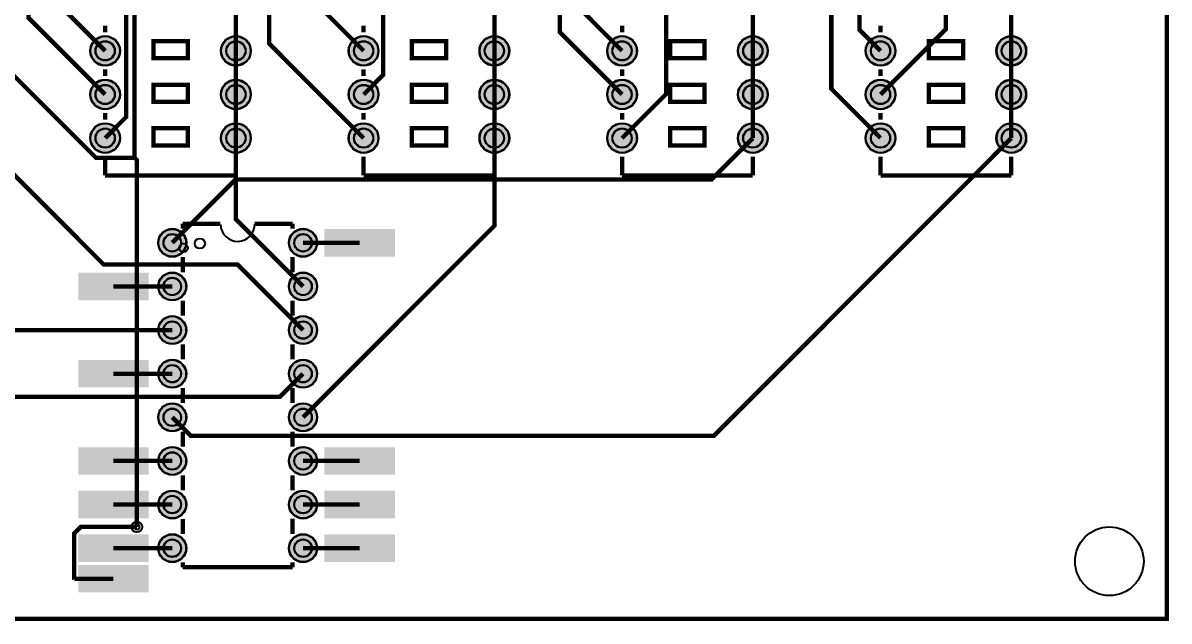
# Model space of a CAD drawing. Header units: millimetres. Extents: x -8 to 100, y -100 to 0.
# Drawn here: x 33.3 to 100.1, y -100.1 to -65.3 of the extents above; entities that cross this region are included whole.
import ezdxf

# ---------------------------------------------------------------- set-up
doc = ezdxf.new("R2010")
doc.units = ezdxf.units.MM
for name, color, linetype, true_color in [('BoardOutLine', 7, 'Continuous', 0xff00ff), ('BottomLayer', 7, 'Continuous', 0x0000ff), ('BottomSolderMaskLayer', 7, 'Continuous', 0xaa00ff), ('Document', 7, 'Continuous', 0xffffff), ('Hole', 7, 'Continuous', 0x222222), ('Multi-Layer', 7, 'Continuous', 0xc0c0c0), ('TopLayer', 7, 'Continuous', 0xff0000), ('TopPasteMaskLayer', 7, 'Continuous', 0x808080), ('TopSilkLayer', 7, 'Continuous', 0xffcc00), ('TopSolderMaskLayer', 7, 'Continuous', 0x800080)]:
    doc.layers.add(name, color=color, linetype=linetype, true_color=true_color)

msp = doc.modelspace()

# ---------------------------------------------------------------- hatches: boundary and pattern name
at = {"layer": 'BottomSolderMaskLayer'}
for points in [[(37.25, -66.929, 1), (39.001, -66.929, 1)], [(44.87, -66.929, 1), (46.621, -66.929, 1)], [(52.313, -66.929, 1), (54.063, -66.929, 1)], [(59.933, -66.929, 1), (61.683, -66.929, 1)], [(67.375, -66.929, 1), (69.126, -66.929, 1)], [(74.995, -66.929, 1), (76.746, -66.929, 1)], [(82.437, -66.929, 1), (84.188, -66.929, 1)], [(90.057, -66.929, 1), (91.808, -66.929, 1)], [(37.25, -69.469, 1), (39.001, -69.469, 1)], [(44.87, -69.469, 1), (46.621, -69.469, 1)], [(52.313, -69.469, 1), (54.063, -69.469, 1)], [(59.933, -69.469, 1), (61.683, -69.469, 1)], [(67.375, -69.469, 1), (69.126, -69.469, 1)], [(74.995, -69.469, 1), (76.746, -69.469, 1)], [(82.437, -69.469, 1), (84.188, -69.469, 1)], [(90.057, -69.469, 1), (91.808, -69.469, 1)], [(37.25, -72.009, 1), (39.001, -72.009, 1)], [(44.87, -72.009, 1), (46.621, -72.009, 1)], [(52.313, -72.009, 1), (54.063, -72.009, 1)], [(59.933, -72.009, 1), (61.683, -72.009, 1)], [(67.375, -72.009, 1), (69.126, -72.009, 1)], [(74.995, -72.009, 1), (76.746, -72.009, 1)], [(82.437, -72.009, 1), (84.188, -72.009, 1)], [(90.057, -72.009, 1), (91.808, -72.009, 1)], [(41.212, -78.105, 1), (42.862, -78.105, 1)], [(48.832, -78.105, 1), (50.482, -78.105, 1)], [(41.212, -80.645, 1), (42.862, -80.645, 1)], [(48.832, -80.645, 1), (50.482, -80.645, 1)], [(41.212, -83.185, 1), (42.862, -83.185, 1)], [(48.832, -83.185, 1), (50.482, -83.185, 1)], [(41.212, -85.725, 1), (42.862, -85.725, 1)], [(48.832, -85.725, 1), (50.482, -85.725, 1)], [(41.212, -88.265, 1), (42.862, -88.265, 1)], [(48.832, -88.265, 1), (50.482, -88.265, 1)], [(41.212, -90.805, 1), (42.862, -90.805, 1)], [(48.832, -90.805, 1), (50.482, -90.805, 1)], [(41.212, -93.345, 1), (42.862, -93.345, 1)], [(48.832, -93.345, 1), (50.482, -93.345, 1)], [(41.212, -95.885, 1), (42.862, -95.885, 1)], [(48.832, -95.885, 1), (50.482, -95.885, 1)]]:
    msp.add_hatch(color=256, dxfattribs=at).paths.add_polyline_path(points)
at = {"layer": 'Multi-Layer'}
for points in [[(37.276, -66.929, 1), (38.976, -66.929, 1)], [(44.896, -66.929, 1), (46.596, -66.929, 1)], [(52.338, -66.929, 1), (54.038, -66.929, 1)], [(59.958, -66.929, 1), (61.658, -66.929, 1)], [(67.4, -66.929, 1), (69.1, -66.929, 1)], [(75.02, -66.929, 1), (76.72, -66.929, 1)], [(82.462, -66.929, 1), (84.162, -66.929, 1)], [(90.082, -66.929, 1), (91.782, -66.929, 1)], [(37.276, -69.469, 1), (38.976, -69.469, 1)], [(44.896, -69.469, 1), (46.596, -69.469, 1)], [(52.338, -69.469, 1), (54.038, -69.469, 1)], [(59.958, -69.469, 1), (61.658, -69.469, 1)], [(67.4, -69.469, 1), (69.1, -69.469, 1)], [(75.02, -69.469, 1), (76.72, -69.469, 1)], [(82.462, -69.469, 1), (84.162, -69.469, 1)], [(90.082, -69.469, 1), (91.782, -69.469, 1)], [(37.276, -72.009, 1), (38.976, -72.009, 1)], [(44.896, -72.009, 1), (46.596, -72.009, 1)], [(52.338, -72.009, 1), (54.038, -72.009, 1)], [(59.958, -72.009, 1), (61.658, -72.009, 1)], [(67.4, -72.009, 1), (69.1, -72.009, 1)], [(75.02, -72.009, 1), (76.72, -72.009, 1)], [(82.462, -72.009, 1), (84.162, -72.009, 1)], [(90.082, -72.009, 1), (91.782, -72.009, 1)], [(41.237, -78.105, 1), (42.837, -78.105, 1)], [(48.857, -78.105, 1), (50.457, -78.105, 1)], [(41.237, -80.645, 1), (42.837, -80.645, 1)], [(48.857, -80.645, 1), (50.457, -80.645, 1)], [(41.237, -83.185, 1), (42.837, -83.185, 1)], [(48.857, -83.185, 1), (50.457, -83.185, 1)], [(41.237, -85.725, 1), (42.837, -85.725, 1)], [(48.857, -85.725, 1), (50.457, -85.725, 1)], [(41.237, -88.265, 1), (42.837, -88.265, 1)], [(48.857, -88.265, 1), (50.457, -88.265, 1)], [(41.237, -90.805, 1), (42.837, -90.805, 1)], [(48.857, -90.805, 1), (50.457, -90.805, 1)], [(41.237, -93.345, 1), (42.837, -93.345, 1)], [(48.857, -93.345, 1), (50.457, -93.345, 1)], [(41.237, -95.885, 1), (42.837, -95.885, 1)], [(48.857, -95.885, 1), (50.457, -95.885, 1)]]:
    msp.add_hatch(color=256, dxfattribs=at).paths.add_polyline_path(points)
at = {"layer": 'TopLayer'}
for points in [[(50.959, -77.355), (54.959, -77.355), (54.959, -78.855), (50.959, -78.855)], [(36.608, -79.895), (40.608, -79.895), (40.608, -81.395), (36.608, -81.395)], [(36.608, -84.975), (40.608, -84.975), (40.608, -86.475), (36.608, -86.475)], [(36.608, -90.055), (40.608, -90.055), (40.608, -91.555), (36.608, -91.555)], [(50.959, -90.055), (54.959, -90.055), (54.959, -91.555), (50.959, -91.555)], [(36.608, -92.595), (40.608, -92.595), (40.608, -94.095), (36.608, -94.095)], [(50.959, -92.595), (54.959, -92.595), (54.959, -94.095), (50.959, -94.095)], [(36.608, -95.135), (40.608, -95.135), (40.608, -96.635), (36.608, -96.635)], [(50.959, -95.135), (54.959, -95.135), (54.959, -96.635), (50.959, -96.635)], [(36.608, -96.913), (40.608, -96.913), (40.608, -98.413), (36.608, -98.413)]]:
    msp.add_hatch(color=256, dxfattribs=at).paths.add_polyline_path(points)
at = {"layer": 'TopPasteMaskLayer'}
for points in [[(50.959, -77.355), (54.959, -77.355), (54.959, -78.855), (50.959, -78.855)], [(36.608, -79.895), (40.608, -79.895), (40.608, -81.395), (36.608, -81.395)], [(36.608, -84.975), (40.608, -84.975), (40.608, -86.475), (36.608, -86.475)], [(36.608, -90.055), (40.608, -90.055), (40.608, -91.555), (36.608, -91.555)], [(50.959, -90.055), (54.959, -90.055), (54.959, -91.555), (50.959, -91.555)], [(36.608, -92.595), (40.608, -92.595), (40.608, -94.095), (36.608, -94.095)], [(50.959, -92.595), (54.959, -92.595), (54.959, -94.095), (50.959, -94.095)], [(36.608, -95.135), (40.608, -95.135), (40.608, -96.635), (36.608, -96.635)], [(50.959, -95.135), (54.959, -95.135), (54.959, -96.635), (50.959, -96.635)], [(36.608, -96.913), (40.608, -96.913), (40.608, -98.413), (36.608, -98.413)]]:
    msp.add_hatch(color=256, dxfattribs=at).paths.add_polyline_path(points)
at = {"layer": 'TopSolderMaskLayer'}
for points in [[(37.25, -66.929, 1), (39.001, -66.929, 1)], [(44.87, -66.929, 1), (46.621, -66.929, 1)], [(52.313, -66.929, 1), (54.063, -66.929, 1)], [(59.933, -66.929, 1), (61.683, -66.929, 1)], [(67.375, -66.929, 1), (69.126, -66.929, 1)], [(74.995, -66.929, 1), (76.746, -66.929, 1)], [(82.437, -66.929, 1), (84.188, -66.929, 1)], [(90.057, -66.929, 1), (91.808, -66.929, 1)], [(37.25, -69.469, 1), (39.001, -69.469, 1)], [(44.87, -69.469, 1), (46.621, -69.469, 1)], [(52.313, -69.469, 1), (54.063, -69.469, 1)], [(59.933, -69.469, 1), (61.683, -69.469, 1)], [(67.375, -69.469, 1), (69.126, -69.469, 1)], [(74.995, -69.469, 1), (76.746, -69.469, 1)], [(82.437, -69.469, 1), (84.188, -69.469, 1)], [(90.057, -69.469, 1), (91.808, -69.469, 1)], [(37.25, -72.009, 1), (39.001, -72.009, 1)], [(44.87, -72.009, 1), (46.621, -72.009, 1)], [(52.313, -72.009, 1), (54.063, -72.009, 1)], [(59.933, -72.009, 1), (61.683, -72.009, 1)], [(67.375, -72.009, 1), (69.126, -72.009, 1)], [(74.995, -72.009, 1), (76.746, -72.009, 1)], [(82.437, -72.009, 1), (84.188, -72.009, 1)], [(90.057, -72.009, 1), (91.808, -72.009, 1)], [(41.212, -78.105, 1), (42.862, -78.105, 1)], [(48.832, -78.105, 1), (50.482, -78.105, 1)], [(50.908, -77.304), (55.01, -77.304), (55.01, -78.906), (50.908, -78.906)], [(36.557, -79.844), (40.659, -79.844), (40.659, -81.446), (36.557, -81.446)], [(41.212, -80.645, 1), (42.862, -80.645, 1)], [(48.832, -80.645, 1), (50.482, -80.645, 1)], [(41.212, -83.185, 1), (42.862, -83.185, 1)], [(48.832, -83.185, 1), (50.482, -83.185, 1)], [(36.557, -84.924), (40.659, -84.924), (40.659, -86.526), (36.557, -86.526)], [(41.212, -85.725, 1), (42.862, -85.725, 1)], [(48.832, -85.725, 1), (50.482, -85.725, 1)], [(41.212, -88.265, 1), (42.862, -88.265, 1)], [(48.832, -88.265, 1), (50.482, -88.265, 1)], [(36.557, -90.004), (40.659, -90.004), (40.659, -91.606), (36.557, -91.606)], [(41.212, -90.805, 1), (42.862, -90.805, 1)], [(48.832, -90.805, 1), (50.482, -90.805, 1)], [(50.908, -90.004), (55.01, -90.004), (55.01, -91.606), (50.908, -91.606)], [(36.557, -92.544), (40.659, -92.544), (40.659, -94.146), (36.557, -94.146)], [(41.212, -93.345, 1), (42.862, -93.345, 1)], [(48.832, -93.345, 1), (50.482, -93.345, 1)], [(50.908, -92.544), (55.01, -92.544), (55.01, -94.146), (50.908, -94.146)], [(36.557, -95.084), (40.659, -95.084), (40.659, -96.686), (36.557, -96.686)], [(41.212, -95.885, 1), (42.862, -95.885, 1)], [(48.832, -95.885, 1), (50.482, -95.885, 1)], [(50.908, -95.084), (55.01, -95.084), (55.01, -96.686), (50.908, -96.686)], [(36.557, -96.862), (40.659, -96.862), (40.659, -98.464), (36.557, -98.464)]]:
    msp.add_hatch(color=256, dxfattribs=at).paths.add_polyline_path(points)

# ---------------------------------------------------------------- linework, layer by layer
at = {"layer": 'BoardOutLine', "const_width": 0.254}
msp.add_lwpolyline([(0, 0), (100, 0), (100, -100), (0, -100), (0, 0)], close=True, dxfattribs=at)
at = {"layer": 'BottomLayer', "const_width": 0.254}
for points in [[(38.126, -66.929), (34.267, -63.07), (34.267, -23.764), (34.124, -23.622)], [(83.312, -66.929), (82.078, -65.695), (82.078, -61.415), (82.914, -60.579), (83.733, -60.579), (86.029, -58.283), (86.029, -45.007), (97.89, -33.146), (97.89, -23.749)], [(38.126, -69.469), (33.666, -65.01), (33.666, -28.967)], [(68.25, -69.469), (64.629, -65.848), (64.629, -58.832), (64.507, -58.71), (64.507, -35.851)], [(53.188, -66.929), (48.569, -62.31), (48.569, -36.398)], [(68.25, -72.009), (70.825, -69.434), (70.825, -37.11), (71.694, -36.242)], [(53.188, -72.009), (47.682, -66.503), (47.682, -37.108)], [(68.25, -66.929), (65.092, -63.771), (65.092, -40.073)], [(80.444, -46.81), (80.444, -69.141), (83.312, -72.009)], [(53.188, -69.469), (54.33, -68.327), (54.33, -58.839), (53.531, -58.039), (52.742, -58.039), (51.951, -57.248), (51.951, -47.162)], [(39.84, -73.15), (37.583, -73.15), (31.814, -67.382), (31.814, -56.249), (31.064, -55.499), (30.254, -55.499), (24.102, -49.347), (23.662, -49.347)], [(39.84, -73.15), (39.84, -50.285), (38.902, -49.347)], [(45.746, -66.929), (45.746, -64.389)], [(60.808, -66.929), (60.808, -64.389)], [(75.87, -66.929), (75.87, -64.389)], [(90.932, -66.929), (90.932, -64.389)], [(45.746, -69.469), (45.746, -66.929)], [(60.808, -69.469), (60.808, -66.929)], [(75.87, -69.469), (75.87, -66.929)], [(90.932, -69.469), (90.932, -66.929)], [(45.746, -72.009), (45.746, -69.469)], [(60.808, -72.009), (60.808, -69.469)], [(75.87, -72.009), (75.87, -69.469)], [(90.932, -72.009), (90.932, -69.469)], [(49.657, -80.645), (45.746, -76.734), (45.746, -72.009)], [(49.657, -88.265), (60.808, -77.114), (60.808, -72.009)], [(39.84, -73.15), (39.974, -73.284), (39.974, -94.649)]]:
    msp.add_lwpolyline(points, dxfattribs=at)
at = {"layer": 'BottomSolderMaskLayer'}
for centre, radius in [((38.126, -66.929), 0.875), ((45.746, -66.929), 0.875), ((53.188, -66.929), 0.875), ((60.808, -66.929), 0.875), ((68.25, -66.929), 0.875), ((75.87, -66.929), 0.875), ((83.312, -66.929), 0.875), ((90.932, -66.929), 0.875), ((38.126, -66.929), 0.566), ((45.746, -66.929), 0.566), ((53.188, -66.929), 0.566), ((60.808, -66.929), 0.566), ((68.25, -66.929), 0.566), ((75.87, -66.929), 0.566), ((83.312, -66.929), 0.566), ((90.932, -66.929), 0.566), ((38.126, -69.469), 0.875), ((45.746, -69.469), 0.875), ((53.188, -69.469), 0.875), ((60.808, -69.469), 0.875), ((68.25, -69.469), 0.875), ((75.87, -69.469), 0.875), ((83.312, -69.469), 0.875), ((90.932, -69.469), 0.875), ((38.126, -69.469), 0.566), ((45.746, -69.469), 0.566), ((53.188, -69.469), 0.566), ((60.808, -69.469), 0.566), ((68.25, -69.469), 0.566), ((75.87, -69.469), 0.566), ((83.312, -69.469), 0.566), ((90.932, -69.469), 0.566), ((38.126, -72.009), 0.875), ((38.126, -72.009), 0.566), ((45.746, -72.009), 0.875), ((45.746, -72.009), 0.566), ((53.188, -72.009), 0.875), ((53.188, -72.009), 0.566), ((60.808, -72.009), 0.875), ((60.808, -72.009), 0.566), ((68.25, -72.009), 0.875), ((68.25, -72.009), 0.566), ((75.87, -72.009), 0.875), ((75.87, -72.009), 0.566), ((83.312, -72.009), 0.875), ((83.312, -72.009), 0.566), ((90.932, -72.009), 0.875), ((90.932, -72.009), 0.566), ((42.037, -78.105), 0.825), ((49.657, -78.105), 0.825), ((42.037, -78.105), 0.516), ((49.657, -78.105), 0.516), ((42.037, -80.645), 0.825), ((42.037, -80.645), 0.516), ((49.657, -80.645), 0.825), ((49.657, -80.645), 0.516), ((42.037, -83.185), 0.825), ((42.037, -83.185), 0.516), ((49.657, -83.185), 0.825), ((49.657, -83.185), 0.516), ((42.037, -85.725), 0.825), ((42.037, -85.725), 0.516), ((49.657, -85.725), 0.825), ((49.657, -85.725), 0.516), ((42.037, -88.265), 0.825), ((49.657, -88.265), 0.825), ((42.037, -88.265), 0.516), ((49.657, -88.265), 0.516), ((42.037, -90.805), 0.825), ((49.657, -90.805), 0.825), ((42.037, -90.805), 0.516), ((49.657, -90.805), 0.516), ((42.037, -93.345), 0.825), ((42.037, -93.345), 0.516), ((49.657, -93.345), 0.825), ((49.657, -93.345), 0.516), ((42.037, -95.885), 0.825), ((42.037, -95.885), 0.516), ((49.657, -95.885), 0.825), ((49.657, -95.885), 0.516)]:
    msp.add_circle(centre, radius, dxfattribs=at)
at = {"layer": 'Document'}
msp.add_circle((42.697, -78.395), 0.25, dxfattribs=at)
at = {"layer": 'Hole'}
msp.add_circle((39.974, -94.649), 0.153, dxfattribs=at)
at = {"layer": 'Multi-Layer'}
for centre, radius in [((38.126, -66.929), 0.85), ((45.746, -66.929), 0.85), ((53.188, -66.929), 0.85), ((60.808, -66.929), 0.85), ((68.25, -66.929), 0.85), ((75.87, -66.929), 0.85), ((83.312, -66.929), 0.85), ((90.932, -66.929), 0.85), ((38.126, -66.929), 0.55), ((45.746, -66.929), 0.55), ((53.188, -66.929), 0.55), ((60.808, -66.929), 0.55), ((68.25, -66.929), 0.55), ((75.87, -66.929), 0.55), ((83.312, -66.929), 0.55), ((90.932, -66.929), 0.55), ((38.126, -69.469), 0.85), ((45.746, -69.469), 0.85), ((53.188, -69.469), 0.85), ((60.808, -69.469), 0.85), ((68.25, -69.469), 0.85), ((75.87, -69.469), 0.85), ((83.312, -69.469), 0.85), ((90.932, -69.469), 0.85), ((38.126, -69.469), 0.55), ((45.746, -69.469), 0.55), ((53.188, -69.469), 0.55), ((60.808, -69.469), 0.55), ((68.25, -69.469), 0.55), ((75.87, -69.469), 0.55), ((83.312, -69.469), 0.55), ((90.932, -69.469), 0.55), ((38.126, -72.009), 0.85), ((38.126, -72.009), 0.55), ((45.746, -72.009), 0.85), ((45.746, -72.009), 0.55), ((53.188, -72.009), 0.85), ((53.188, -72.009), 0.55), ((60.808, -72.009), 0.85), ((60.808, -72.009), 0.55), ((68.25, -72.009), 0.85), ((68.25, -72.009), 0.55), ((75.87, -72.009), 0.85), ((75.87, -72.009), 0.55), ((83.312, -72.009), 0.85), ((83.312, -72.009), 0.55), ((90.932, -72.009), 0.85), ((90.932, -72.009), 0.55), ((42.037, -78.105), 0.8), ((49.657, -78.105), 0.8), ((42.037, -78.105), 0.5), ((49.657, -78.105), 0.5), ((42.037, -80.645), 0.8), ((42.037, -80.645), 0.5), ((49.657, -80.645), 0.8), ((49.657, -80.645), 0.5), ((42.037, -83.185), 0.8), ((42.037, -83.185), 0.5), ((49.657, -83.185), 0.8), ((49.657, -83.185), 0.5), ((42.037, -85.725), 0.8), ((42.037, -85.725), 0.5), ((49.657, -85.725), 0.8), ((49.657, -85.725), 0.5), ((42.037, -88.265), 0.8), ((49.657, -88.265), 0.8), ((42.037, -88.265), 0.5), ((49.657, -88.265), 0.5), ((42.037, -90.805), 0.8), ((49.657, -90.805), 0.8), ((42.037, -90.805), 0.5), ((49.657, -90.805), 0.5), ((42.037, -93.345), 0.8), ((49.657, -93.345), 0.8), ((42.037, -93.345), 0.5), ((49.657, -93.345), 0.5), ((39.974, -94.649), 0.305), ((96.647, -96.647), 2), ((42.037, -95.885), 0.8), ((42.037, -95.885), 0.5), ((49.657, -95.885), 0.8), ((49.657, -95.885), 0.5)]:
    msp.add_circle(centre, radius, dxfattribs=at)
at = {"layer": 'TopLayer', "const_width": 0.254}
for points in [[(34.335, -33.782), (34.335, -47.088), (39.359, -52.112), (39.359, -70.776), (38.126, -72.009)], [(91.862, -51.062), (87.123, -55.802), (87.123, -65.659), (83.312, -69.469)], [(30.684, -72.009), (38.05, -79.375), (45.847, -79.375), (49.657, -83.185)], [(42.037, -78.105), (45.73, -74.412), (73.467, -74.412), (75.87, -72.009)], [(42.037, -88.265), (43.119, -89.347), (73.595, -89.347), (90.932, -72.009)], [(52.959, -78.105), (49.657, -78.105)], [(38.608, -80.645), (42.037, -80.645)], [(42.037, -83.185), (23.495, -83.185), (23.368, -83.058)], [(49.657, -85.725), (48.311, -87.072), (25.501, -87.072), (24.435, -88.138)], [(38.608, -85.725), (42.037, -85.725)], [(38.608, -90.805), (42.037, -90.805)], [(52.959, -90.805), (49.657, -90.805)], [(38.608, -93.345), (42.037, -93.345)], [(52.959, -93.345), (49.657, -93.345)], [(36.329, -97.663), (36.327, -97.661), (36.327, -95.019), (36.697, -94.649), (39.974, -94.649)], [(38.608, -95.885), (42.037, -95.885)], [(52.959, -95.885), (49.657, -95.885)], [(38.608, -97.663), (36.329, -97.663)]]:
    msp.add_lwpolyline(points, dxfattribs=at)
at = {"layer": 'TopSilkLayer', "const_width": 0.254}
for points in [[(38.126, -65.47), (38.126, -65.848)], [(45.746, -65.848), (45.746, -65.471)], [(53.188, -65.47), (53.188, -65.848)], [(60.808, -65.848), (60.808, -65.471)], [(68.25, -65.47), (68.25, -65.848)], [(75.87, -65.848), (75.87, -65.471)], [(83.312, -65.47), (83.312, -65.848)], [(90.932, -65.848), (90.932, -65.471)], [(38.126, -68.01), (38.126, -68.388)], [(45.746, -68.388), (45.746, -68.011)], [(53.188, -68.01), (53.188, -68.388)], [(60.808, -68.388), (60.808, -68.011)], [(68.25, -68.01), (68.25, -68.388)], [(75.87, -68.388), (75.87, -68.011)], [(83.312, -68.01), (83.312, -68.388)], [(90.932, -68.388), (90.932, -68.011)], [(38.126, -70.55), (38.126, -70.928)], [(45.746, -70.928), (45.746, -70.551)], [(53.188, -70.55), (53.188, -70.928)], [(60.808, -70.928), (60.808, -70.551)], [(68.25, -70.55), (68.25, -70.928)], [(75.87, -70.928), (75.87, -70.551)], [(83.312, -70.55), (83.312, -70.928)], [(90.932, -70.928), (90.932, -70.551)], [(38.126, -73.091), (38.126, -74.179)], [(45.746, -73.091), (45.746, -74.179)], [(53.188, -73.091), (53.188, -74.179)], [(60.808, -73.091), (60.808, -74.179)], [(68.25, -73.091), (68.25, -74.179)], [(75.87, -73.091), (75.87, -74.179)], [(83.312, -73.091), (83.312, -74.179)], [(90.932, -73.091), (90.932, -74.179)], [(45.746, -74.179), (38.126, -74.179)], [(60.808, -74.179), (53.188, -74.179)], [(75.87, -74.179), (68.25, -74.179)], [(90.932, -74.179), (83.312, -74.179)], [(42.647, -76.995), (42.647, -77.274)], [(42.647, -76.995), (44.847, -76.995)], [(46.845, -76.995), (49.045, -76.995)], [(49.045, -76.995), (49.045, -77.276)], [(42.647, -78.936), (42.647, -79.815)], [(49.045, -78.934), (49.045, -79.816)], [(42.647, -81.476), (42.647, -82.355)], [(49.045, -81.474), (49.045, -82.356)], [(42.647, -84.016), (42.647, -84.895)], [(49.045, -84.015), (49.045, -84.896)], [(42.647, -86.556), (42.647, -87.435)], [(49.045, -86.555), (49.045, -87.436)], [(42.647, -89.096), (42.647, -89.975)], [(49.045, -89.095), (49.045, -89.976)], [(42.647, -91.636), (42.647, -92.515)], [(49.045, -91.635), (49.045, -92.516)], [(42.647, -94.176), (42.647, -95.055)], [(49.045, -94.175), (49.045, -95.056)], [(42.647, -96.716), (42.647, -96.995)], [(49.045, -96.715), (49.045, -96.995)], [(42.647, -96.995), (49.047, -96.995)]]:
    msp.add_lwpolyline(points, dxfattribs=at)
for points in [[(42.936, -66.359), (42.936, -67.359), (40.936, -67.359), (40.936, -66.359), (42.936, -66.359)], [(57.998, -66.359), (57.998, -67.359), (55.998, -67.359), (55.998, -66.359), (57.998, -66.359)], [(73.06, -66.359), (73.06, -67.359), (71.06, -67.359), (71.06, -66.359), (73.06, -66.359)], [(88.122, -66.359), (88.122, -67.359), (86.122, -67.359), (86.122, -66.359), (88.122, -66.359)], [(42.936, -68.899), (42.936, -69.899), (40.936, -69.899), (40.936, -68.899), (42.936, -68.899)], [(57.998, -68.899), (57.998, -69.899), (55.998, -69.899), (55.998, -68.899), (57.998, -68.899)], [(73.06, -68.899), (73.06, -69.899), (71.06, -69.899), (71.06, -68.899), (73.06, -68.899)], [(88.122, -68.899), (88.122, -69.899), (86.122, -69.899), (86.122, -68.899), (88.122, -68.899)], [(42.936, -71.439), (42.936, -72.439), (40.936, -72.439), (40.936, -71.439), (42.936, -71.439)], [(57.998, -71.439), (57.998, -72.439), (55.998, -72.439), (55.998, -71.439), (57.998, -71.439)], [(73.06, -71.439), (73.06, -72.439), (71.06, -72.439), (71.06, -71.439), (73.06, -71.439)], [(88.122, -71.439), (88.122, -72.439), (86.122, -72.439), (86.122, -71.439), (88.122, -71.439)]]:
    msp.add_lwpolyline(points, close=True, dxfattribs=at)
at = {"layer": 'TopSilkLayer'}
msp.add_circle((43.647, -78.145), 0.3, dxfattribs=at)
msp.add_arc((45.847, -77.02), 1, 181.43319, 1.43319, dxfattribs=at)
at = {"layer": 'TopSolderMaskLayer'}
for centre, radius in [((38.126, -66.929), 0.875), ((45.746, -66.929), 0.875), ((53.188, -66.929), 0.875), ((60.808, -66.929), 0.875), ((68.25, -66.929), 0.875), ((75.87, -66.929), 0.875), ((83.312, -66.929), 0.875), ((90.932, -66.929), 0.875), ((38.126, -66.929), 0.566), ((45.746, -66.929), 0.566), ((53.188, -66.929), 0.566), ((60.808, -66.929), 0.566), ((68.25, -66.929), 0.566), ((75.87, -66.929), 0.566), ((83.312, -66.929), 0.566), ((90.932, -66.929), 0.566), ((38.126, -69.469), 0.875), ((45.746, -69.469), 0.875), ((53.188, -69.469), 0.875), ((60.808, -69.469), 0.875), ((68.25, -69.469), 0.875), ((75.87, -69.469), 0.875), ((83.312, -69.469), 0.875), ((90.932, -69.469), 0.875), ((38.126, -69.469), 0.566), ((45.746, -69.469), 0.566), ((53.188, -69.469), 0.566), ((60.808, -69.469), 0.566), ((68.25, -69.469), 0.566), ((75.87, -69.469), 0.566), ((83.312, -69.469), 0.566), ((90.932, -69.469), 0.566), ((38.126, -72.009), 0.875), ((38.126, -72.009), 0.566), ((45.746, -72.009), 0.875), ((45.746, -72.009), 0.566), ((53.188, -72.009), 0.875), ((53.188, -72.009), 0.566), ((60.808, -72.009), 0.875), ((60.808, -72.009), 0.566), ((68.25, -72.009), 0.875), ((68.25, -72.009), 0.566), ((75.87, -72.009), 0.875), ((75.87, -72.009), 0.566), ((83.312, -72.009), 0.875), ((83.312, -72.009), 0.566), ((90.932, -72.009), 0.875), ((90.932, -72.009), 0.566), ((42.037, -78.105), 0.825), ((49.657, -78.105), 0.825), ((42.037, -78.105), 0.516), ((49.657, -78.105), 0.516), ((42.037, -80.645), 0.825), ((42.037, -80.645), 0.516), ((49.657, -80.645), 0.825), ((49.657, -80.645), 0.516), ((42.037, -83.185), 0.825), ((42.037, -83.185), 0.516), ((49.657, -83.185), 0.825), ((49.657, -83.185), 0.516), ((42.037, -85.725), 0.825), ((42.037, -85.725), 0.516), ((49.657, -85.725), 0.825), ((49.657, -85.725), 0.516), ((42.037, -88.265), 0.825), ((49.657, -88.265), 0.825), ((42.037, -88.265), 0.516), ((49.657, -88.265), 0.516), ((42.037, -90.805), 0.825), ((49.657, -90.805), 0.825), ((42.037, -90.805), 0.516), ((49.657, -90.805), 0.516), ((42.037, -93.345), 0.825), ((42.037, -93.345), 0.516), ((49.657, -93.345), 0.825), ((49.657, -93.345), 0.516), ((42.037, -95.885), 0.825), ((42.037, -95.885), 0.516), ((49.657, -95.885), 0.825), ((49.657, -95.885), 0.516)]:
    msp.add_circle(centre, radius, dxfattribs=at)

doc.saveas('drawing.dxf')
